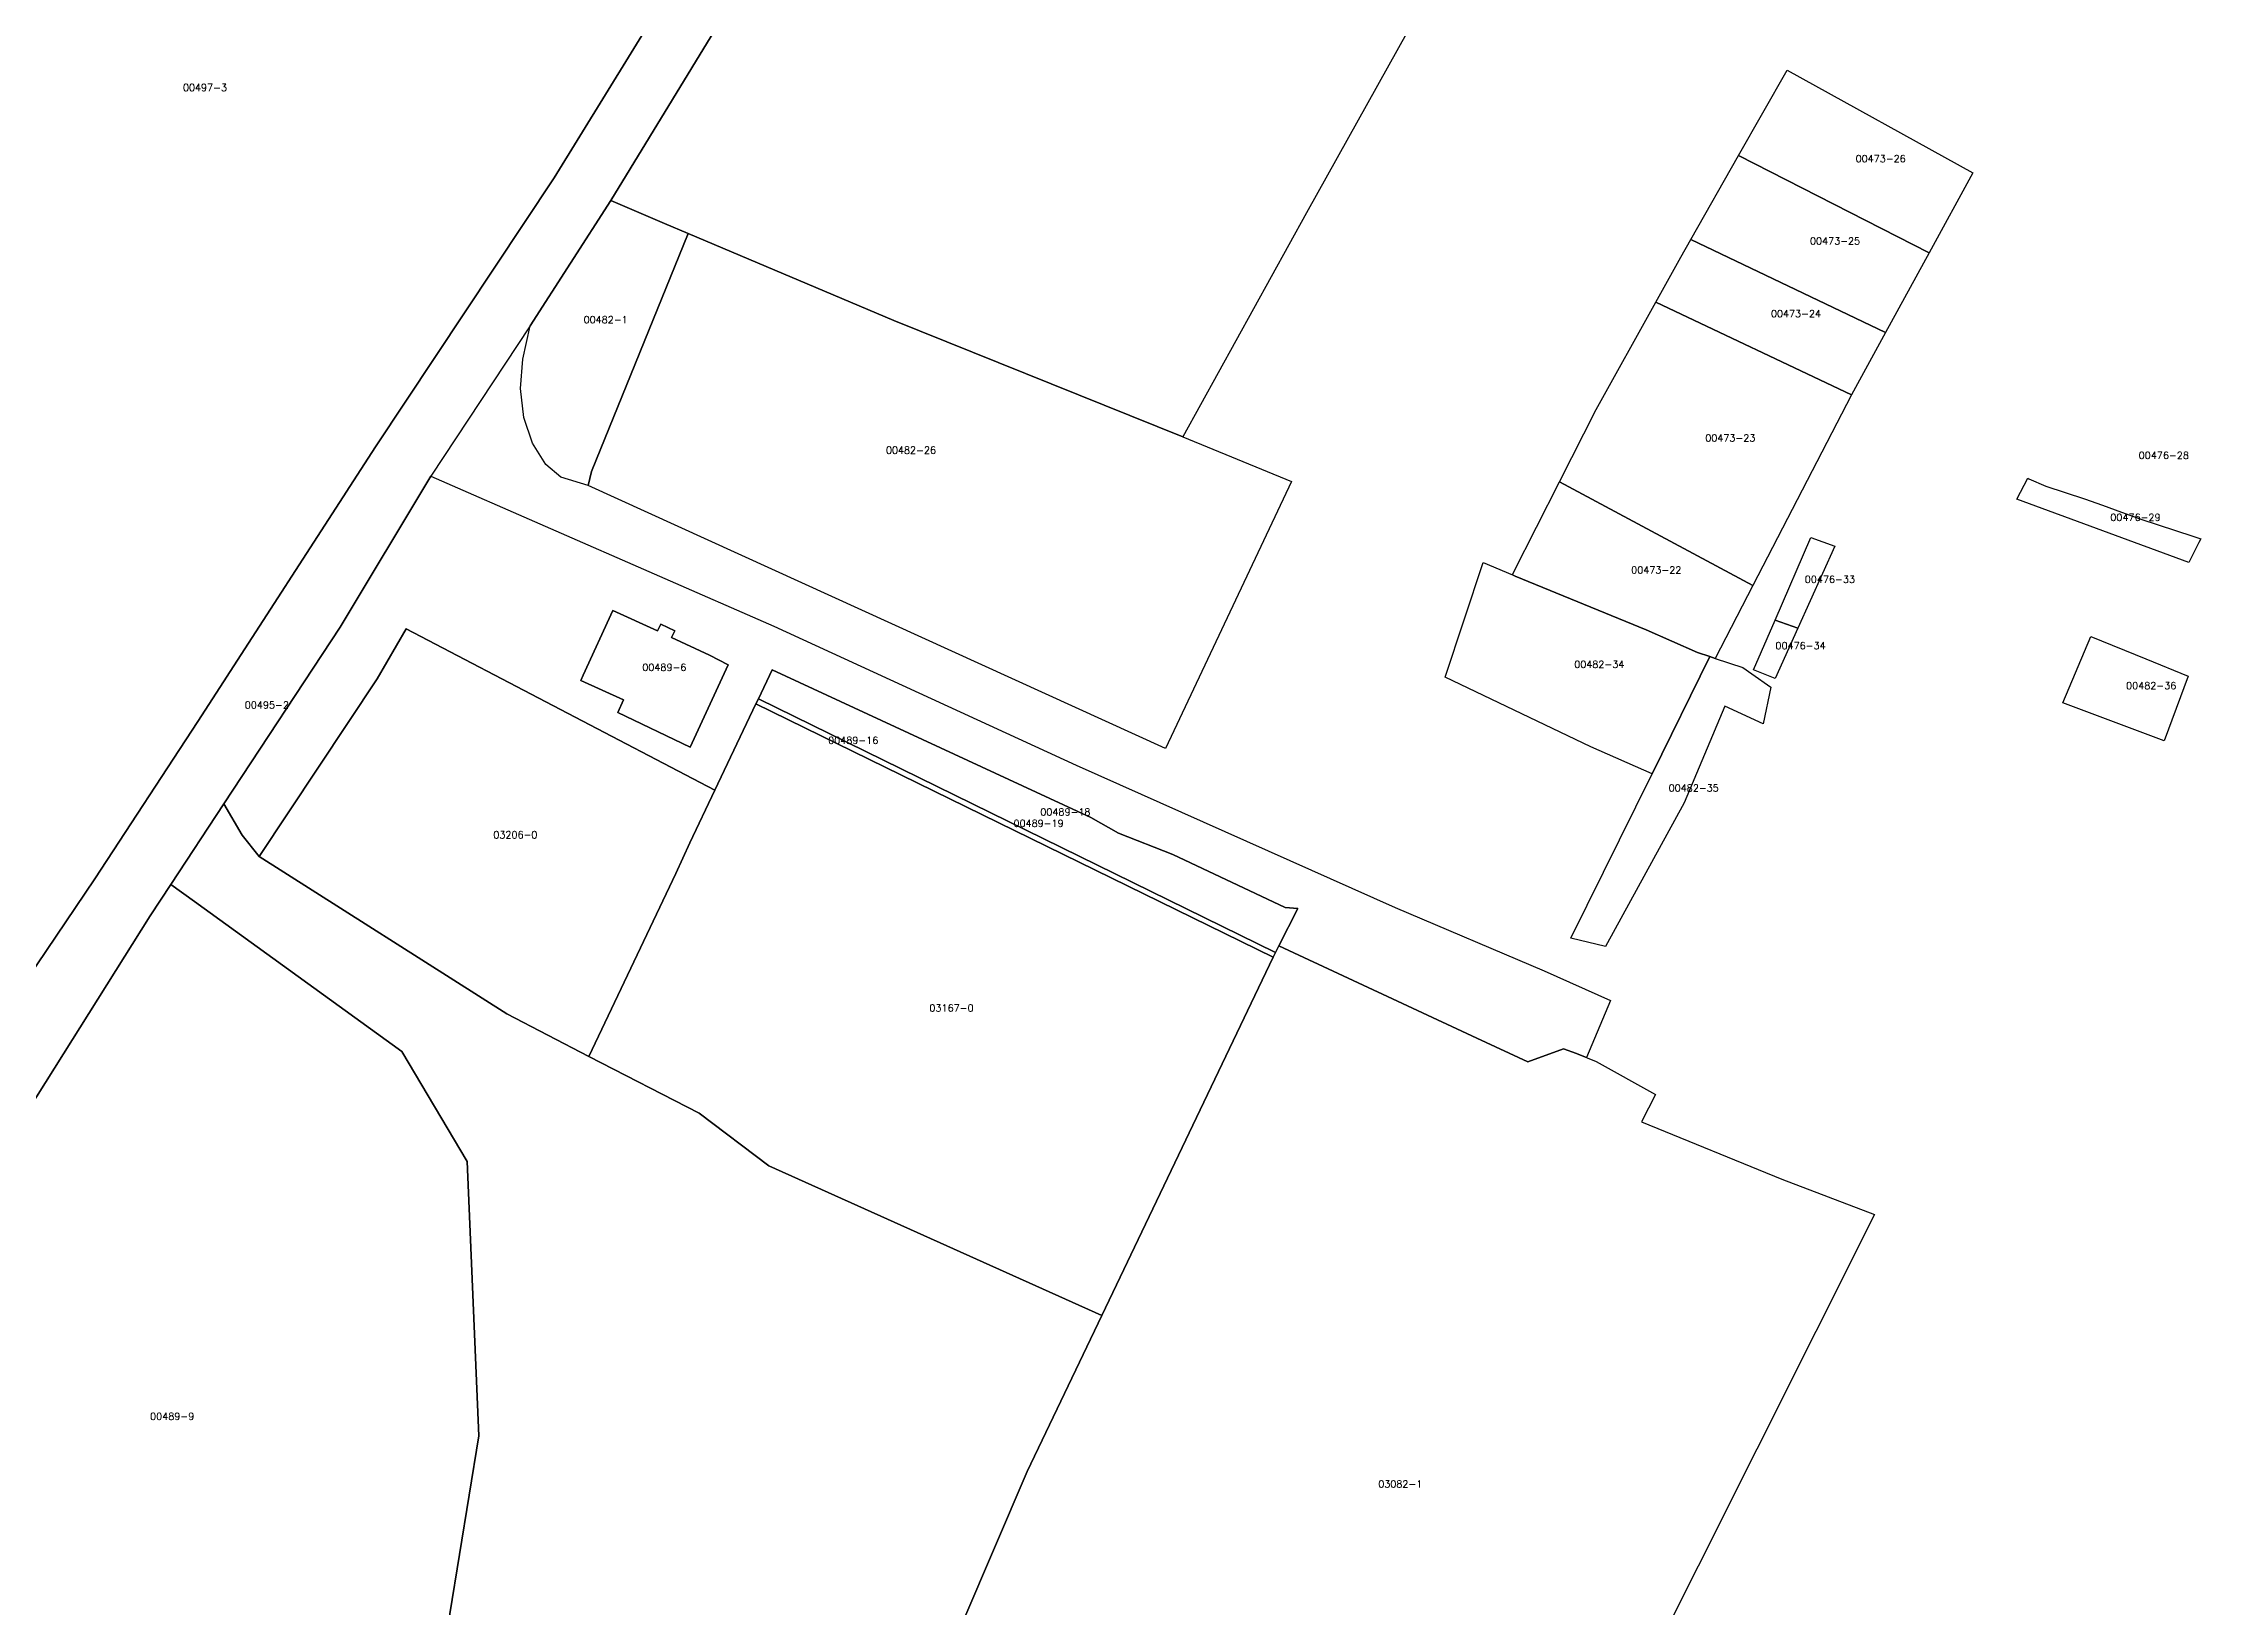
# Model space of a CAD drawing. Header units: metres. Extents: x 7423707 to 7427500, y 4706661 to 4708784.
# Drawn here: x 7425579.9 to 7425886, y 4707793 to 4708014.9 of the extents above; entities that cross this region are included whole.
import ezdxf

# ---------------------------------------------------------------- set-up
doc = ezdxf.new("R2010")
doc.units = ezdxf.units.M
doc.layers.add('Numrat_Parcelave', color=7, linetype='Continuous')
doc.layers.add('Parcelat_kadastrale2021', color=7, linetype='Continuous')
doc.styles.get("Standard").update_dxf_attribs({"font": 'simplex.shx'})

msp = doc.modelspace()

# ---------------------------------------------------------------- linework, layer by layer
at = {"layer": 'Parcelat_kadastrale2021'}
for points in [[(7425853.66, 4708161.01), (7425832.18, 4708120.89), (7425829.52, 4708116.3), (7425821.45, 4708102.42), (7425814.24, 4708090.02), (7425807.65, 4708078.68), (7425783.63, 4708034.82), (7425759.12, 4707990.86), (7425741.59, 4707959.11), (7425700.61, 4707975.6), (7425671.44, 4707987.93), (7425668.09, 4707989.35), (7425660.44, 4707992.6), (7425686.2, 4708034.78), (7425700.79, 4708059.54), (7425725.97, 4708101.24), (7425754.57, 4708150.04), (7425764.75, 4708166.52), (7425807.94, 4708164.09)], [(7425510.43, 4707904.15), (7425472.58, 4707935.32), (7425474.85, 4707937.85), (7425501.24, 4707960.17), (7425519.02, 4707976.34), (7425538.47, 4708003.38), (7425554.39, 4708031.63), (7425576.26, 4708066), (7425578, 4708067.49), (7425579.66, 4708068.9), (7425581.86, 4708070.77), (7425584.34, 4708073.98), (7425612.01, 4708110.77), (7425650.67, 4708157.81), (7425689.42, 4708128.28), (7425718.23, 4708106.93), (7425692.79, 4708063.59), (7425678.27, 4708037.85), (7425652.43, 4707995.84), (7425627.09, 4707957.67), (7425601.89, 4707918.71), (7425587.26, 4707896.42), (7425559.89, 4707855.87), (7425545.93, 4707870.05)], [(7425827.3, 4708011.12), (7425853.64, 4707996.52), (7425847.46, 4707985.21), (7425820.43, 4707999.01)], [(7425820.43, 4707999.01), (7425847.46, 4707985.21), (7425841.28, 4707973.9), (7425813.66, 4707987.06)], [(7425660.44, 4707992.6), (7425668.09, 4707989.35), (7425671.44, 4707987.93), (7425657.69, 4707954.19), (7425657.25, 4707952.19), (7425653.38, 4707953.36), (7425651.23, 4707955.18), (7425649.33, 4707958.17), (7425648.11, 4707961.84), (7425647.63, 4707965.94), (7425647.98, 4707970.09), (7425649.01, 4707974.84)], [(7425741.59, 4707959.11), (7425757, 4707952.77), (7425739.14, 4707914.89), (7425657.25, 4707952.19), (7425657.69, 4707954.19), (7425671.44, 4707987.93), (7425700.61, 4707975.6)], [(7425813.66, 4707987.06), (7425841.28, 4707973.9), (7425836.44, 4707965.04), (7425808.71, 4707978.21), (7425812.25, 4707984.57)], [(7425808.71, 4707978.21), (7425836.44, 4707965.04), (7425822.44, 4707938.01), (7425795.04, 4707952.71), (7425800.25, 4707962.97)], [(7425675.2, 4707908.95), (7425653.3, 4707920.42), (7425631.4, 4707931.88), (7425627.3, 4707924.78), (7425610.57, 4707899.57), (7425608.17, 4707902.59), (7425605.57, 4707907.04), (7425622.06, 4707932.11), (7425634.92, 4707953.49), (7425683.56, 4707932.25), (7425726.46, 4707912.53), (7425771.7, 4707892.31), (7425792.83, 4707883.35), (7425802.26, 4707879.14), (7425798.84, 4707871.06), (7425797.42, 4707871.6), (7425795.6, 4707872.3), (7425790.54, 4707870.42), (7425783.29, 4707873.8), (7425755.2, 4707886.91), (7425757.9, 4707892.2), (7425756.09, 4707892.35), (7425740.2, 4707899.83), (7425732.49, 4707902.89), (7425728.54, 4707905.09), (7425683.33, 4707926.04), (7425681.38, 4707921.94), (7425681.03, 4707921.21)], [(7425795.04, 4707952.71), (7425822.44, 4707938.01), (7425817.11, 4707927.67), (7425816.36, 4707927.92), (7425814.59, 4707928.51), (7425807.33, 4707931.7), (7425788.72, 4707939.35), (7425788.34, 4707939.51), (7425788.5, 4707939.83)], [(7425884.3, 4707941.27), (7425859.89, 4707950.24), (7425861.45, 4707953.21), (7425861.62, 4707953.13), (7425864.01, 4707952.1), (7425869.51, 4707950.29), (7425872.05, 4707949.4), (7425874.76, 4707948.39), (7425877.49, 4707947.42), (7425884.85, 4707945), (7425886, 4707944.62), (7425885.74, 4707944.11)], [(7425830.7, 4707944.79), (7425834.07, 4707943.57), (7425828.83, 4707931.95), (7425825.61, 4707933.07)], [(7425788.34, 4707939.51), (7425788.72, 4707939.35), (7425807.33, 4707931.7), (7425814.59, 4707928.51), (7425816.36, 4707927.92), (7425808.15, 4707911.3), (7425799.45, 4707915.11), (7425778.82, 4707925.01), (7425784.19, 4707941.26)], [(7425677.08, 4707926.75), (7425671.71, 4707915.07), (7425661.43, 4707919.98), (7425662.27, 4707921.79), (7425656.18, 4707924.55), (7425656.51, 4707925.27), (7425660.75, 4707934.44), (7425667.07, 4707931.58), (7425667.54, 4707932.52), (7425669.55, 4707931.58), (7425669.08, 4707930.64), (7425674.45, 4707928.11)], [(7425671.66, 4707901.49), (7425669.66, 4707897.13), (7425657.35, 4707871.2), (7425645.68, 4707877.23), (7425610.57, 4707899.57), (7425627.3, 4707924.78), (7425631.4, 4707931.88), (7425653.3, 4707920.42), (7425675.2, 4707908.95)], [(7425825.6, 4707924.81), (7425822.55, 4707926.04), (7425825.61, 4707933.07), (7425828.83, 4707931.95)], [(7425801.54, 4707886.82), (7425796.62, 4707887.99), (7425808.15, 4707911.3), (7425816.36, 4707927.92), (7425817.11, 4707927.67), (7425821.04, 4707926.36), (7425822.3, 4707925.47), (7425825.01, 4707923.56), (7425823.91, 4707918.38), (7425818.46, 4707920.91), (7425812.71, 4707907.16)], [(7425870.38, 4707930.75), (7425878.2, 4707927.6), (7425884.2, 4707925.16), (7425880.79, 4707915.98), (7425866.43, 4707921.35)], [(7425754.74, 4707885.96), (7425681.38, 4707921.94), (7425683.33, 4707926.04), (7425728.54, 4707905.09), (7425732.49, 4707902.89), (7425740.2, 4707899.83), (7425756.09, 4707892.35), (7425757.9, 4707892.2), (7425755.2, 4707886.91)], [(7425681.38, 4707921.94), (7425754.74, 4707885.96), (7425754.41, 4707885.27), (7425681.03, 4707921.21)], [(7425669.66, 4707897.13), (7425671.66, 4707901.49), (7425675.2, 4707908.95), (7425681.03, 4707921.21), (7425754.41, 4707885.27), (7425730.11, 4707834.48), (7425682.89, 4707855.7), (7425672.97, 4707863.15), (7425657.35, 4707871.2)], [(7425598.05, 4707895.6), (7425605.57, 4707907.04), (7425608.17, 4707902.59), (7425610.57, 4707899.57), (7425645.68, 4707877.23), (7425657.35, 4707871.2), (7425672.97, 4707863.15), (7425682.89, 4707855.7), (7425730.11, 4707834.48), (7425719.51, 4707812.31), (7425664.62, 4707684.05), (7425606.41, 4707710.96), (7425619.21, 4707729.09), (7425632.19, 4707747.49), (7425638.93, 4707742.69), (7425637.62, 4707792.16), (7425641.71, 4707817.41), (7425640.08, 4707856.28), (7425630.83, 4707871.91), (7425601.41, 4707893.17)], [(7425524.27, 4707791.03), (7425541.74, 4707814.08), (7425567.92, 4707847.92), (7425595.11, 4707891.13), (7425598.05, 4707895.6), (7425601.41, 4707893.17), (7425630.83, 4707871.91), (7425640.08, 4707856.28), (7425641.71, 4707817.41), (7425637.62, 4707792.16), (7425638.93, 4707742.69), (7425632.19, 4707747.49), (7425599.6, 4707770.71), (7425582.11, 4707751.81)], [(7425795.6, 4707872.3), (7425797.42, 4707871.6), (7425800.25, 4707870.51), (7425808.63, 4707865.82), (7425806.64, 4707861.91), (7425826.55, 4707853.82), (7425839.69, 4707848.8), (7425797.99, 4707765.6), (7425760.85, 4707685.75), (7425745.59, 4707653.08), (7425731.96, 4707661.04), (7425704.82, 4707670.32), (7425664.62, 4707684.05), (7425719.51, 4707812.31), (7425730.11, 4707834.48), (7425754.41, 4707885.27), (7425754.74, 4707885.96), (7425755.2, 4707886.91), (7425783.29, 4707873.8), (7425790.54, 4707870.42)]]:
    msp.add_lwpolyline(points, close=True, dxfattribs=at)
for points in [[(7425559.89, 4707855.87), (7425587.26, 4707896.42), (7425601.89, 4707918.71), (7425627.09, 4707957.67), (7425652.43, 4707995.84), (7425678.27, 4708037.85), (7425692.79, 4708063.59), (7425718.23, 4708106.93), (7425725.97, 4708101.24), (7425700.79, 4708059.54), (7425686.2, 4708034.78), (7425660.44, 4707992.6), (7425649.01, 4707974.84), (7425634.92, 4707953.49), (7425622.06, 4707932.11), (7425605.57, 4707907.04), (7425598.05, 4707895.6), (7425595.11, 4707891.13), (7425567.92, 4707847.92)], [(7425671.71, 4707915.07), (7425677.08, 4707926.75), (7425674.45, 4707928.11), (7425669.08, 4707930.64), (7425669.55, 4707931.58), (7425667.54, 4707932.52), (7425667.07, 4707931.58), (7425660.75, 4707934.44), (7425656.51, 4707925.27), (7425656.18, 4707924.55), (7425662.27, 4707921.79), (7425661.43, 4707919.98), (7425671.71, 4707915.07)]]:
    msp.add_lwpolyline(points, dxfattribs=at)

# ---------------------------------------------------------------- texts
at = {"layer": 'Numrat_Parcelave'}
for s, p in [('00497-3', (7425599.75, 4708008.14)), ('00473-26', (7425837.03, 4707998.05)), ('00473-25', (7425830.56, 4707986.36)), ('00473-24', (7425825.01, 4707976.06)), ('00482-1', (7425656.59, 4707975.2)), ('00473-23', (7425815.7, 4707958.43)), ('00482-26', (7425699.47, 4707956.7)), ('00476-28', (7425877.19, 4707955.97)), ('00476-29', (7425873.17, 4707947.18)), ('00473-22', (7425805.19, 4707939.72)), ('00476-33', (7425829.82, 4707938.39)), ('00476-34', (7425825.66, 4707928.98)), ('00489-6', (7425664.92, 4707925.89)), ('00482-34', (7425797.11, 4707926.32)), ('00482-36', (7425875.4, 4707923.31)), ('00495-2', (7425608.53, 4707920.56)), ('00489-16', (7425691.28, 4707915.55)), ('00482-35', (7425810.51, 4707908.79)), ('00489-18', (7425721.38, 4707905.39)), ('00489-19', (7425717.57, 4707903.75)), ('03206-0', (7425643.79, 4707902.14)), ('03167-0', (7425705.65, 4707877.56)), ('00489-9', (7425595.1, 4707819.65)), ('03082-1', (7425769.31, 4707810.05))]:
    msp.add_text(s, height=1, dxfattribs=at).set_placement(p)

doc.saveas('drawing.dxf')
